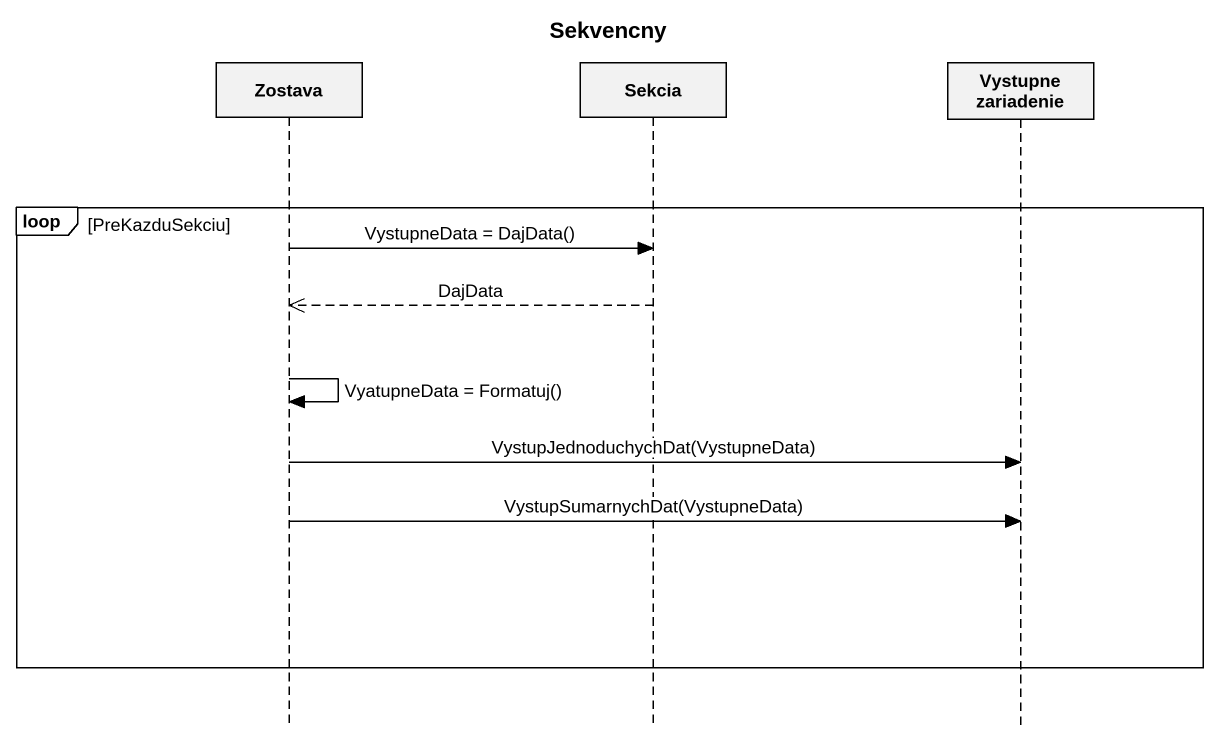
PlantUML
@startuml
title Sekvencny
hide footbox
participant Zostava
participant Sekcia
participant "Vystupne zariadenie" as Vystupne_zariadenie

loop PreKazduSekciu
  Zostava -> Sekcia : VystupneData = DajData()
  Sekcia -->> Zostava : DajData
  Zostava -> Zostava : VyatupneData = Formatuj()
  Zostava -> Vystupne_zariadenie : VystupJednoduchychDat(VystupneData)
  Zostava -> Vystupne_zariadenie : VystupSumarnychDat(VystupneData)
end
@enduml
